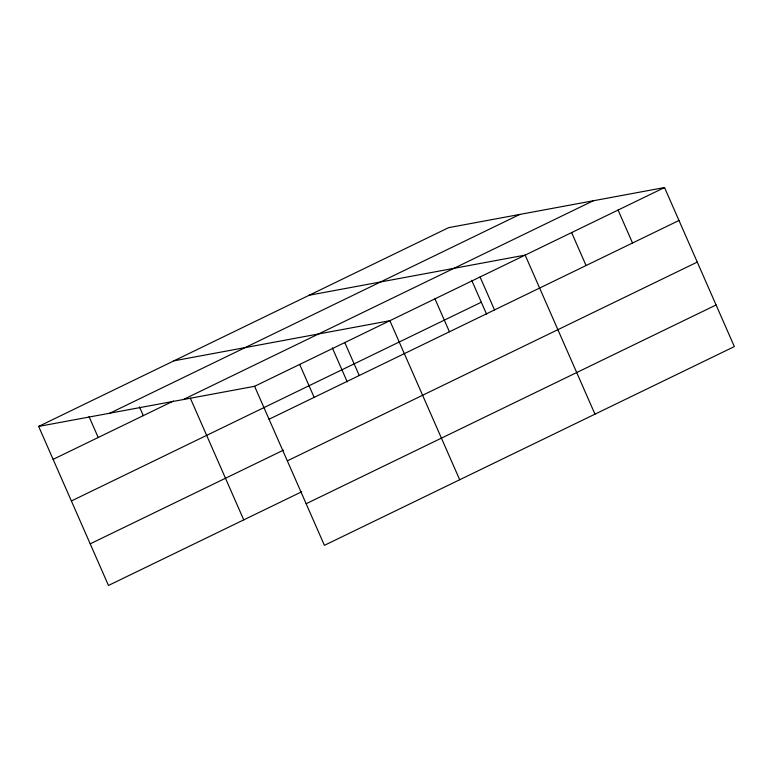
<?xml version="1.0" encoding="UTF-8"?>
<svg xmlns="http://www.w3.org/2000/svg" width="773" height="773" viewBox="0 0 773 773"><rect width="100%" height="100%" fill="white"/><g stroke="black" fill="none" stroke-linecap="round" stroke-linejoin="round"><path stroke-width="1.16" d="M38.65 426.416L448.591 227.658L664.529 187.539L734.35 346.584L324.409 545.342L254.597 386.297L38.65 426.416L108.471 585.461L301.721 491.763M109.911 413.178L519.852 214.411M53.115 459.355L173.365 401.052M183.336 399.535L593.268 200.777M254.597 386.297L664.529 187.539M71.377 500.972L481.318 302.214M269.052 419.237L678.994 220.479M90.199 543.844L283.459 450.147M287.324 460.853L697.265 262.095M306.147 503.735L716.078 304.968M309.21 295.228L525.157 255.109L594.968 414.164M173.925 360.827L389.872 320.708L459.693 479.753M618.071 210.063L632.536 243.012M571.614 232.586L586.079 265.535M480.062 276.976L494.517 309.925M471.704 280.309L486.623 314.311M434.967 298.842L449.432 331.791M344.777 342.565L359.242 375.514M332.322 347.889L347.251 381.881M299.692 364.431L314.147 397.38M190.313 398.143L243.746 519.871M139.44 406.849L143.295 415.632M89.05 416.628L98.21 437.499"/></g></svg>
